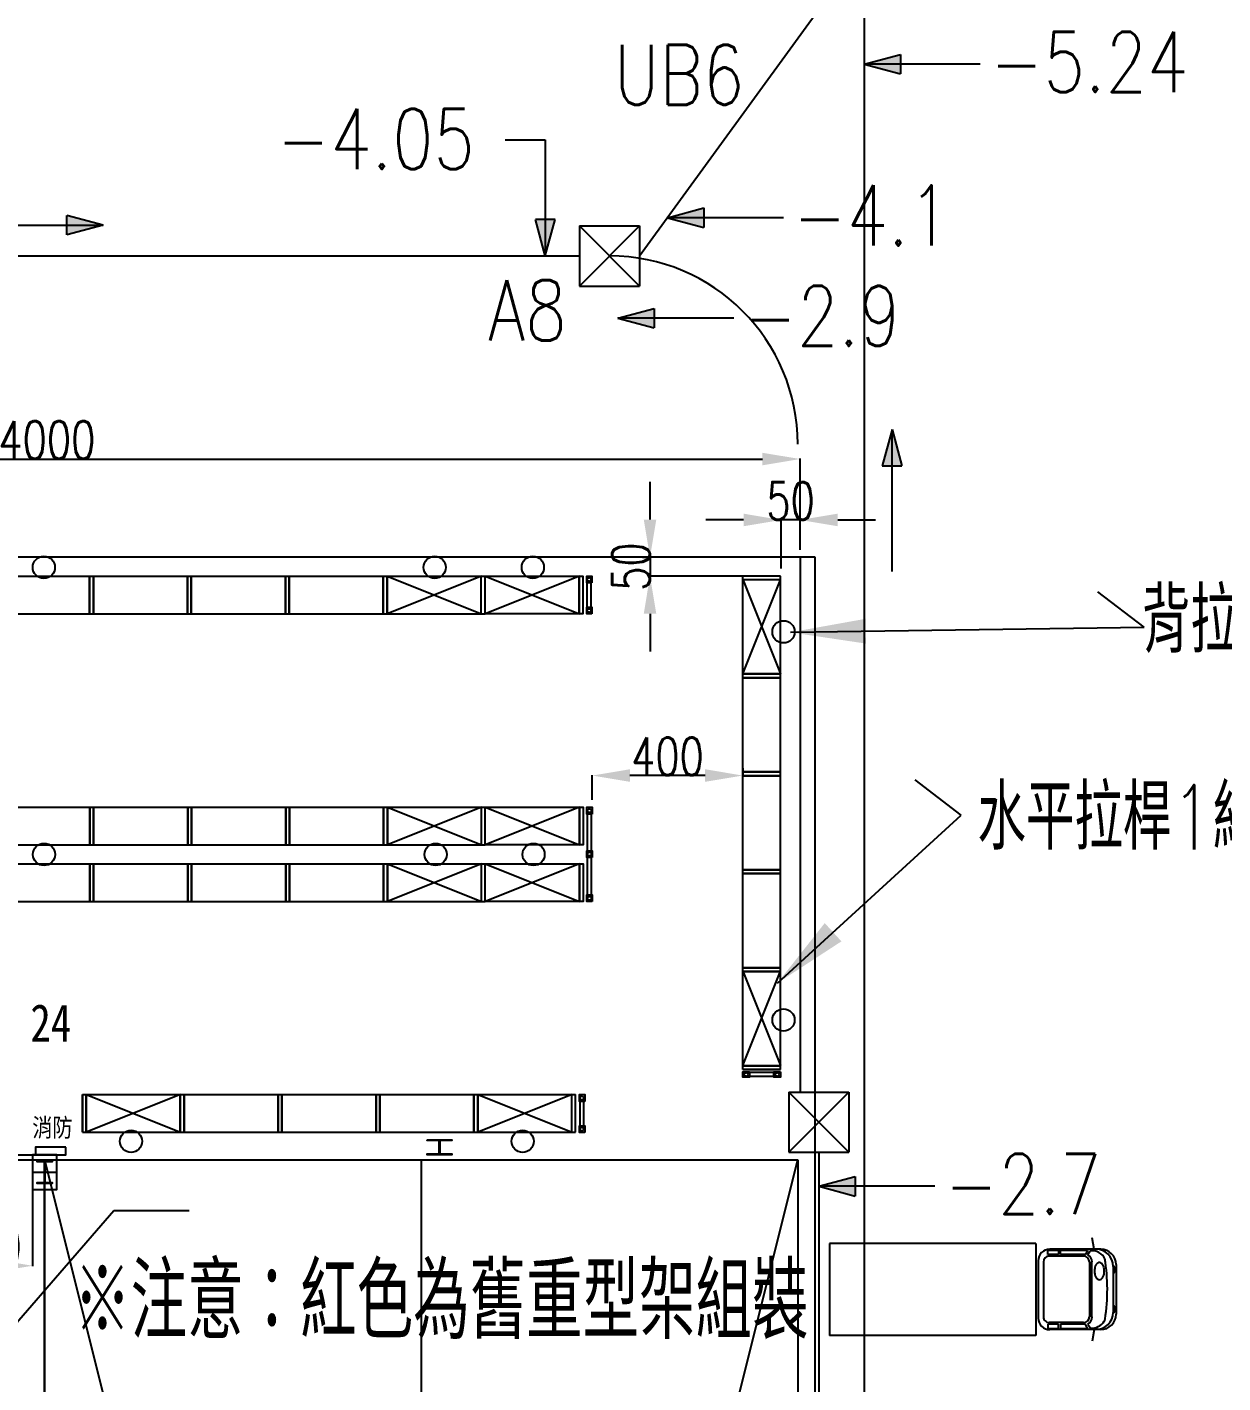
# Model space of a CAD drawing. Extents: x -40736 to 367926, y -65544 to 37405.
# Drawn here: x 358345 to 361520, y -34235 to -30636 of the extents above; entities that cross this region are included whole.
import ezdxf
from ezdxf.enums import TextEntityAlignment as Align

# ---------------------------------------------------------------- set-up
doc = ezdxf.new("R2010")
doc.units = 0
doc.header["$LTSCALE"] = 600
doc.header["$MEASUREMENT"] = 0
doc.linetypes.add('HIDDEN2', pattern=[0.1875, 0.125, -0.0625])
doc.layers.get('0').update_dxf_attribs({"linetype": 'CONTINUOUS'})
doc.layers.get('DEFPOINTS').update_dxf_attribs({"linetype": 'CONTINUOUS'})
for name, color, linetype in [('1', 1, 'CONTINUOUS'), ('4英吋護欄', 30, 'CONTINUOUS'), ('C2', 2, 'CONTINUOUS'), ('C6', 6, 'CONTINUOUS'), ('C7', 7, 'CONTINUOUS'), ('CAR', 3, 'CONTINUOUS'), ('F5', 3, 'CONTINUOUS'), ('底圖', 253, 'CONTINUOUS'), ('欄護', 30, 'CONTINUOUS'), ('消防箱', 121, 'CONTINUOUS'), ('重型货架', 5, 'CONTINUOUS')]:
    doc.layers.add(name, color=color, linetype=linetype)
doc.styles.add('asd', font='KAIU.TTF', dxfattribs={"width": 0.8})
doc.styles.get("Standard").update_dxf_attribs({"font": 'txt.shx', "width": 0.75, "bigfont": 'chineset.shx'})
doc.styles.add('SUNG', font='txt.shx', dxfattribs={"width": 0.8, "bigfont": 'chineset.shx'})
doc.dimstyles.new('a', dxfattribs={"dimtxt": 100, "dimasz": 100, "dimexe": 1.25, "dimexo": 20, "dimtad": 1, "dimdec": 0, "dimdsep": 46, "dimtxsty": 'Standard', "dimcen": 2.5, "dimclrd": 3, "dimclre": 3, "dimclrt": 1, "dimadec": 0, "dimazin": 0, "dimtfac": 1, "dimtdec": 0, "dimtmove": 0, "dimatfit": 3, "dimfxl": 0, "dimarcsym": 0})

# ---------------------------------------------------------------- blocks, each defined once
blk = doc.blocks.new('PCAR1', base_point=(216.6, 1624.6))
at = {"layer": 'CAR'}
for p, q in [((216.6, 1624.6), (351.9, 1624.6)), ((233.6, 1624.6), (239, 1655.2)), ((250.7, 1610.1), (244.2, 1620.8)), ((323.3, 1622.1), (251.5, 1622.1)), ((251.5, 1622.1), (257, 1610.5)), ((323.3, 1610.5), (323.3, 1622.1)), ((356.8, 1622.1), (329, 1622.1)), ((329, 1622.1), (329, 1610.5)), ((356.8, 1610.5), (356.8, 1622.1)), ((388.5, 1396), (388.5, 1639.9)), ((388.5, 1639.9), (937.1, 1639.9)), ((937.1, 1396), (937.1, 1639.9)), ((175.9, 1451.9), (175.9, 1584)), ((240, 1591.3), (240, 1444.6)), ((246.8, 1445), (246.8, 1590.9)), ((257, 1610.5), (323.3, 1610.5)), ((262, 1606.2), (353.5, 1606.2)), ((329, 1610.5), (356.8, 1610.5)), ((368.7, 1445), (368.7, 1590.9)), ((382.3, 1441.8), (382.3, 1594.2)), ((183.6, 1457), (183.6, 1578.9)), ((216.6, 1411.3), (351.9, 1411.3)), ((233.6, 1411.3), (239, 1380.7)), ((250.7, 1425.8), (244.2, 1415.1)), ((251.5, 1413.8), (257, 1425.4)), ((323.3, 1413.8), (251.5, 1413.8)), ((257, 1425.4), (323.3, 1425.4)), ((262, 1429.7), (353.5, 1429.7)), ((323.3, 1425.4), (323.3, 1413.8)), ((329, 1413.8), (329, 1425.4)), ((329, 1425.4), (356.8, 1425.4)), ((356.8, 1413.8), (329, 1413.8)), ((356.8, 1425.4), (356.8, 1413.8)), ((388.5, 1396), (937.1, 1396))]:
    blk.add_line(p, q, dxfattribs=at)
blk.add_lwpolyline([(220.2, 1492.3, 0.15854), (215.6, 1490.8, 0.106465), (210.9, 1485.5, 0.07162), (207.9, 1477.7, 0.071565), (207.1, 1469.3, 0.057969), (208.2, 1460.1, 0.07162), (210.9, 1453.1, 0.106465), (215.6, 1447.9, 0.15854), (220.2, 1446.4, 0.15854), (224.7, 1447.9, 0.106465), (229.4, 1453.1, 0.07162), (232.2, 1460.1, 0.057969), (233.2, 1469.3, 0.057969), (232.2, 1478.5, 0.07162), (229.4, 1485.5, 0.106465), (224.7, 1490.8, 0.15854)], format="xyb", close=True, dxfattribs=at)
for centre, radius, start, end in [((216.6, 1584), 40.6, 90, 180), ((229.3, 1578.9), 45.7, 90, 180), ((240.9, 1580.7), 40.2, 85.2278, 147.2096), ((351.9, 1594.2), 30.5, 0, 90), ((725.7, 1518), 526.7, 171.4226, 188.8918), ((219.9, 1594.2), 15.2, 147.2096, 171.4226), ((262, 1590.9), 22.3, 120.7075, 180), ((262, 1590.9), 15.2, 90, 180), ((353.5, 1590.9), 15.2, 0, 90), ((194.4, 1570.5), 15.3, 134.4871, 225.1562), ((194.4, 1465.4), 15.3, 134.8438, 225.5129), ((216.6, 1451.9), 40.6, 180, 270), ((229.3, 1457), 45.7, 180, 270), ((262, 1445), 22.3, 180, 239.2925), ((262, 1445), 15.2, 180, 270), ((351.9, 1441.8), 30.5, 270, 0), ((353.5, 1445), 15.2, 270, 0), ((219.9, 1441.7), 15.2, 188.5774, 212.7904), ((240.9, 1455.2), 40.2, 207.6368, 274.7722)]:
    blk.add_arc(centre, radius, start, end, dxfattribs=at)
blk = doc.blocks.new('*X413')
at = {"layer": 'C6', "color": 0}
for p, q in [((11763.7, 29453.8), (11764.5, 29454.6)), ((11763.7, 29452.9), (11765.3, 29454.6)), ((11764.6, 29452.1), (11767.1, 29454.6)), ((11765.5, 29452.1), (11768, 29454.6)), ((11767.3, 29452.1), (11769.8, 29454.6)), ((11768.1, 29452.1), (11770.6, 29454.6)), ((11769.9, 29452.1), (11772.4, 29454.6)), ((11770.8, 29452.1), (11773.3, 29454.6)), ((11772.6, 29452.1), (11775.1, 29454.6)), ((11773.4, 29452.1), (11775.9, 29454.6)), ((11775.2, 29452.1), (11777.7, 29454.6)), ((11776.1, 29452.1), (11778.6, 29454.6)), ((11777.9, 29452.1), (11780.4, 29454.6)), ((11778.7, 29452.1), (11781.2, 29454.6)), ((11780.5, 29452.1), (11783, 29454.6)), ((11781.4, 29452.1), (11783.9, 29454.6)), ((11782.9, 29451.8), (11785.7, 29454.6)), ((11782.9, 29450.9), (11786.5, 29454.6)), ((11782.9, 29449.1), (11784.5, 29450.7)), ((11782.9, 29448.2), (11784.5, 29449.8)), ((11782.9, 29446.5), (11784.5, 29448.1)), ((11782.9, 29445.6), (11784.5, 29447.2)), ((11782.9, 29443.8), (11784.5, 29445.4)), ((11782.9, 29442.9), (11784.5, 29444.5)), ((11785.8, 29452.1), (11788.3, 29454.6)), ((11786.7, 29452.1), (11789.2, 29454.6)), ((11788.5, 29452.1), (11791, 29454.6)), ((11789.4, 29452.1), (11791.9, 29454.6)), ((11791.1, 29452.1), (11793.6, 29454.6)), ((11792, 29452.1), (11794.5, 29454.6)), ((11793.8, 29452.1), (11796.3, 29454.6)), ((11794.7, 29452.1), (11797.2, 29454.6)), ((11796.4, 29452.1), (11798.9, 29454.6)), ((11797.3, 29452.1), (11799.8, 29454.6)), ((11799.1, 29452.1), (11801.6, 29454.6)), ((11800, 29452.1), (11802.5, 29454.6)), ((11801.7, 29452.1), (11803.7, 29454)), ((11802.6, 29452.1), (11803.7, 29453.1)), ((11782.9, 29441.2), (11784.5, 29442.8)), ((11782.9, 29440.3), (11784.5, 29441.9)), ((11782.9, 29438.5), (11784.5, 29440.1)), ((11782.9, 29437.6), (11784.5, 29439.2)), ((11782.9, 29435.9), (11784.5, 29437.5)), ((11782.9, 29435), (11784.5, 29436.6)), ((11782.9, 29433.2), (11784.5, 29434.8)), ((11782.9, 29432.3), (11784.5, 29433.9)), ((11782.9, 29430.6), (11784.5, 29432.2)), ((11782.9, 29429.7), (11784.5, 29431.3)), ((11782.9, 29427.9), (11784.5, 29429.5)), ((11782.9, 29427), (11784.5, 29428.6)), ((11782.9, 29425.3), (11784.5, 29426.9)), ((11782.9, 29424.4), (11784.5, 29426)), ((11782.9, 29422.6), (11784.5, 29424.2)), ((11782.9, 29421.7), (11784.5, 29423.3)), ((11782.9, 29420), (11784.5, 29421.6)), ((11782.9, 29419.1), (11784.5, 29420.7)), ((11782.9, 29417.3), (11784.5, 29418.9)), ((11782.9, 29416.4), (11784.5, 29418)), ((11782.9, 29414.6), (11784.5, 29416.2)), ((11782.9, 29413.8), (11784.5, 29415.4)), ((11782.9, 29412), (11784.5, 29413.6)), ((11782.9, 29411.1), (11784.5, 29412.7)), ((11782.9, 29409.3), (11784.5, 29410.9)), ((11782.9, 29408.5), (11784.5, 29410.1)), ((11763.7, 29395.4), (11765.3, 29397.1)), ((11763.7, 29394.6), (11766.2, 29397.1)), ((11765.4, 29394.6), (11767.9, 29397.1)), ((11766.3, 29394.6), (11768.8, 29397.1)), ((11768.1, 29394.6), (11770.6, 29397.1)), ((11769, 29394.6), (11771.5, 29397.1)), ((11770.7, 29394.6), (11773.2, 29397.1)), ((11771.6, 29394.6), (11774.1, 29397.1)), ((11773.4, 29394.6), (11775.9, 29397.1)), ((11774.3, 29394.6), (11776.8, 29397.1)), ((11776, 29394.6), (11778.5, 29397.1)), ((11776.9, 29394.6), (11779.4, 29397.1)), ((11778.7, 29394.6), (11781.2, 29397.1)), ((11779.6, 29394.6), (11782.1, 29397.1)), ((11781.3, 29394.6), (11784.5, 29397.7)), ((11782.2, 29394.6), (11784.7, 29397.1)), ((11782.9, 29406.7), (11784.5, 29408.3)), ((11782.9, 29405.8), (11784.5, 29407.4)), ((11782.9, 29404), (11784.5, 29405.6)), ((11782.9, 29403.2), (11784.5, 29404.8)), ((11782.9, 29401.4), (11784.5, 29403)), ((11782.9, 29400.5), (11784.5, 29402.1)), ((11782.9, 29398.7), (11784.5, 29400.3)), ((11782.9, 29397.9), (11784.5, 29399.5)), ((11784, 29394.6), (11786.5, 29397.1)), ((11784.9, 29394.6), (11787.4, 29397.1)), ((11786.7, 29394.6), (11789.2, 29397.1)), ((11787.5, 29394.6), (11790, 29397.1)), ((11789.3, 29394.6), (11791.8, 29397.1)), ((11790.2, 29394.6), (11792.7, 29397.1)), ((11792, 29394.6), (11794.5, 29397.1)), ((11792.8, 29394.6), (11795.3, 29397.1)), ((11794.6, 29394.6), (11797.1, 29397.1)), ((11795.5, 29394.6), (11798, 29397.1)), ((11797.3, 29394.6), (11799.8, 29397.1)), ((11798.1, 29394.6), (11800.6, 29397.1)), ((11799.9, 29394.6), (11802.4, 29397.1)), ((11800.8, 29394.6), (11803.3, 29397.1)), ((11802.6, 29394.6), (11803.7, 29395.7)), ((11803.4, 29394.6), (11803.7, 29394.8))]:
    blk.add_line(p, q, dxfattribs=at)
blk = doc.blocks.new('*D609')
at = {"layer": 'DEFPOINTS', "color": 0}
for p in [(358108.8, -33646.8), (358358.8, -33629.8), (358358.8, -33924.5)]:
    blk.add_point(p, dxfattribs=at)
at = {"layer": '消防箱', "color": 3, "lineweight": -2}
for p, q in [((358358.8, -33649.8), (358358.8, -33925.7)), ((358108.8, -33666.8), (358108.8, -33925.7)), ((358208.8, -33924.5), (358258.8, -33924.5))]:
    blk.add_line(p, q, dxfattribs=at)
at = {"layer": '消防箱', "color": 3}
for points in [[(358208.8, -33907.8), (358208.8, -33941.1), (358108.8, -33924.5)], [(358258.8, -33907.8), (358258.8, -33941.1), (358358.8, -33924.5)]]:
    blk.add_solid(points, dxfattribs=at)
at = {"layer": '消防箱', "color": 1, "insert": (358233.8, -33873.8), "char_height": 100, "attachment_point": 5}
blk.add_mtext('250', dxfattribs=at)
blk = doc.blocks.new('A$C280033E6')
at = {"layer": '重型货架', "linetype": 'Continuous'}
for p, q in [((-1, 100), (269, 100)), ((-1, 100), (-1, 0)), ((9, 100), (9, 0)), ((259, 0), (259, 100)), ((269, 0), (269, 100)), ((-1, 0), (269, 0))]:
    blk.add_line(p, q, dxfattribs=at)
blk = doc.blocks.new('A$C28165EB0')
at = {"layer": '重型货架', "color": 7, "linetype": 'Continuous'}
for p, q in [((0, 100), (270, 100)), ((0, 100), (0, 0)), ((10, 100), (10, 0)), ((260, 0), (260, 100)), ((270, 0), (270, 100)), ((0, 0), (270, 0))]:
    blk.add_line(p, q, dxfattribs=at)
blk = doc.blocks.new('A$C3C385960')
at = {"layer": '4英吋護欄'}
for p, q in [((2.4, 91.5), (2.4, 9)), ((12.4, 91.5), (12.4, 9))]:
    blk.add_line(p, q, dxfattribs=at)
for points in [[(0, 100.4), (14.1, 100.4), (14.1, 82.5), (0, 82.5)], [(0, 17.9), (14.1, 17.9), (14.1, 0), (0, 0)]]:
    blk.add_lwpolyline(points, close=True, dxfattribs=at)
for centre in [(7.4, 91.5), (7.4, 9)]:
    blk.add_circle(centre, 5, dxfattribs=at)
blk = doc.blocks.new('*D734')
at = {"layer": 'DEFPOINTS', "color": 0}
for p in [(359998.9, -32043.3), (359998.9, -32093.3), (360287.3, -32093.3)]:
    blk.add_point(p, dxfattribs=at)
at = {"layer": '欄護', "color": 3, "lineweight": -2}
for p, q in [((359998.9, -31943.3), (359998.9, -31843.3)), ((359978.9, -32043.3), (359997.7, -32043.3)), ((359998.9, -32043.3), (359998.9, -32093.3)), ((360267.3, -32093.3), (359997.7, -32093.3)), ((359998.9, -32193.3), (359998.9, -32293.3))]:
    blk.add_line(p, q, dxfattribs=at)
at = {"layer": '欄護', "color": 3}
for points in [[(359982.3, -31943.3), (360015.6, -31943.3), (359998.9, -32043.3)], [(359982.3, -32193.3), (360015.6, -32193.3), (359998.9, -32093.3)]]:
    blk.add_solid(points, dxfattribs=at)
at = {"layer": '欄護', "color": 1, "insert": (359948.3, -32068.3), "char_height": 100, "attachment_point": 5, "rotation": 90}
blk.add_mtext('50', dxfattribs=at)
blk = doc.blocks.new('*D736')
at = {"layer": 'DEFPOINTS', "color": 0}
for p in [(360347.3, -31944.4), (360397.3, -32043.3), (360347.3, -32093.3)]:
    blk.add_point(p, dxfattribs=at)
at = {"layer": '欄護', "color": 3, "lineweight": -2}
for p, q in [((360247.3, -31944.4), (360147.3, -31944.4)), ((360347.3, -32073.3), (360347.3, -31943.1)), ((360397.3, -31944.4), (360347.3, -31944.4)), ((360397.3, -32023.3), (360397.3, -31943.1)), ((360497.3, -31944.4), (360597.3, -31944.4))]:
    blk.add_line(p, q, dxfattribs=at)
at = {"layer": '欄護', "color": 3}
for points in [[(360247.3, -31927.7), (360247.3, -31961.1), (360347.3, -31944.4)], [(360497.3, -31927.7), (360497.3, -31961.1), (360397.3, -31944.4)]]:
    blk.add_solid(points, dxfattribs=at)
at = {"layer": '欄護', "color": 1, "insert": (360372.3, -31893.8), "char_height": 100, "attachment_point": 5}
blk.add_mtext('50', dxfattribs=at)
blk = doc.blocks.new('A$C258152C1')
at = {"layer": '4英吋護欄'}
for p, q in [((8.9, 12.4), (241.4, 12.4)), ((8.9, 2.4), (241.4, 2.4))]:
    blk.add_line(p, q, dxfattribs=at)
for points in [[(0, 0), (0, 14.1), (17.9, 14.1), (17.9, 0)], [(117.4, 0), (117.4, 14.1), (135.2, 14.1), (135.2, 0)], [(232.5, 0), (232.5, 14.1), (250.4, 14.1), (250.4, 0)]]:
    blk.add_lwpolyline(points, close=True, dxfattribs=at)
for centre in [(8.9, 7.4), (126.3, 7.4), (241.4, 7.4)]:
    blk.add_circle(centre, 5, dxfattribs=at)
blk = doc.blocks.new('*D740')
at = {"layer": 'DEFPOINTS', "color": 0}
for p in [(359845.5, -32623), (360245.3, -32623), (359845.5, -32707.4)]:
    blk.add_point(p, dxfattribs=at)
at = {"layer": '欄護', "color": 3, "lineweight": -2}
for p, q in [((360245.3, -32603), (360245.3, -32621.7)), ((359845.5, -32687.4), (359845.5, -32621.7)), ((360145.3, -32623), (359945.5, -32623))]:
    blk.add_line(p, q, dxfattribs=at)
at = {"layer": '欄護', "color": 3}
for points in [[(359945.5, -32606.3), (359945.5, -32639.6), (359845.5, -32623)], [(360145.3, -32606.3), (360145.3, -32639.6), (360245.3, -32623)]]:
    blk.add_solid(points, dxfattribs=at)
at = {"layer": '欄護', "color": 1, "insert": (360045.4, -32572.3), "char_height": 100, "attachment_point": 5}
blk.add_mtext('400', dxfattribs=at)
blk = doc.blocks.new('*D743')
at = {"layer": 'DEFPOINTS', "color": 0}
for p in [(360397.3, -31782.6), (356397.3, -32043.3), (360397.3, -32043.3)]:
    blk.add_point(p, dxfattribs=at)
at = {"layer": '欄護', "color": 3, "lineweight": -2}
for p, q in [((356397.3, -32023.3), (356397.3, -31781.4)), ((356497.3, -31782.6), (360297.3, -31782.6)), ((360397.3, -32023.3), (360397.3, -31781.4))]:
    blk.add_line(p, q, dxfattribs=at)
at = {"layer": '欄護', "color": 3}
for points in [[(356497.3, -31766), (356497.3, -31799.3), (356397.3, -31782.6)], [(360297.3, -31766), (360297.3, -31799.3), (360397.3, -31782.6)]]:
    blk.add_solid(points, dxfattribs=at)
at = {"layer": '欄護', "color": 1, "insert": (358397.3, -31732), "char_height": 100, "attachment_point": 5}
blk.add_mtext('4000', dxfattribs=at)

msp = doc.modelspace()

# ---------------------------------------------------------------- linework, layer by layer
for p, q in [((360397.28956, -32043.29681), (360397.28956, -33463.31825)), ((360245.28956, -32102.77207), (360345.28956, -32352.77207)), ((360245.28956, -32353.29681), (360345.28956, -32103.29681)), ((359301.38521, -32707.36146), (359551.38521, -32807.36146)), ((359551.38521, -32707.36146), (359301.38521, -32807.36146)), ((359561.38521, -32707.36146), (359811.38521, -32807.36146)), ((359811.38521, -32707.36146), (359561.38521, -32807.36146)), ((359301.38521, -32857.36146), (359551.38521, -32957.36146)), ((359551.38521, -32857.36146), (359301.38521, -32957.36146)), ((359561.38521, -32857.36146), (359811.38521, -32957.36146)), ((359811.38521, -32857.36146), (359561.38521, -32957.36146)), ((360245.28956, -33392.77207), (360345.28956, -33142.77207)), ((360245.28956, -33142.77207), (360345.28956, -33392.77207)), ((358501.90995, -33470.08814), (358751.90995, -33570.08814)), ((358751.90995, -33470.08814), (358501.90995, -33570.08814)), ((359541.90995, -33470.08814), (359791.90995, -33570.08814)), ((359791.90995, -33470.08814), (359541.90995, -33570.08814))]:
    msp.add_line(p, q)
at = {"color": 1, "linetype": 'Continuous'}
msp.add_line((358358.78957, -33675.79681), (358423.78957, -33675.79681), dxfattribs=at)
at = {"color": 0}
msp.add_lwpolyline([(360437.28956, -32043.29681), (348358.78957, -32043.29681), (348358.78957, -49721.79681), (360437.28956, -49721.79681)], close=True, dxfattribs=at)
at = {"color": 1}
for points in [[(359407.28957, -33589.79681), (359472.28957, -33589.79681), (359472.28957, -33592.29681), (359440.58957, -33592.29681), (359440.58957, -33627.29681), (359472.28957, -33627.29681), (359472.28957, -33629.79681), (359407.28957, -33629.79681), (359407.28957, -33627.29681), (359438.98957, -33627.29681), (359438.98957, -33592.29681), (359407.28957, -33592.29681), (359407.28957, -33589.79681)], [(358371.28957, -33645.79681), (358411.28957, -33645.79681), (358411.28957, -33648.29681), (358392.08957, -33648.29681), (358392.08957, -33703.29681), (358411.28957, -33703.29681), (358411.28957, -33705.79681), (358371.28957, -33705.79681), (358371.28957, -33703.29681), (358390.48957, -33703.29681), (358390.48957, -33648.29681), (358371.28957, -33648.29681), (358371.28957, -33645.79681)]]:
    msp.add_lwpolyline(points, dxfattribs=at)
msp.add_lwpolyline([(358358.78957, -33721.79681), (358423.78957, -33721.79681), (358423.78957, -33629.79681), (358358.78957, -33629.79681)], close=True, dxfattribs=at)
for centre in [(358389.18832, -32070.36369), (359427.18169, -32070.36369), (359687.70644, -32070.36369), (360353.34826, -32241.39013), (358389.66358, -32832.48), (359429.66358, -32832.48), (359689.66358, -32832.48), (360353.34826, -33271.87561), (358620.68054, -33593.93278), (359660.68054, -33593.93278)]:
    msp.add_circle(centre, 29.47939)
at = {"layer": '1'}
for p in [(356397.28957, -33629.79681), (358447.28957, -33629.79681)]:
    msp.add_line(p, (358447.28957, -33629.79681), dxfattribs=at)
msp.add_lwpolyline([(358447.28957, -33609.79681), (358367.28957, -33609.79681), (358367.28957, -33629.79681), (358447.28957, -33629.79681)], close=True, dxfattribs=at)
at = {"layer": 'C7', "linetype": 'HIDDEN2', "const_width": 0.1}
msp.add_lwpolyline([(360391.28956, -33629.79681), (360827.28956, -33629.79681), (360827.28956, -39721.79681), (360391.28956, -39721.79681)], dxfattribs=at)
at = {"layer": '底圖', "color": 253}
for p, q in [((359971.29137, -31243.32065), (360567.90038, -30423.32065)), ((360567.90038, -30423.32065), (360567.90038, -43681.55583)), ((360567.90038, -30734.4126), (360664.49296, -30708.53069)), ((360567.90038, -30734.4126), (360664.49296, -30760.2945)), ((360876.08732, -30734.4126), (360567.90038, -30734.4126)), ((360664.49296, -30708.53069), (360664.49296, -30760.2945)), ((359614.07643, -30935.1337), (359720.79641, -30935.1337)), ((359720.79641, -30935.1337), (359720.79641, -31243.32065)), ((358547.03918, -31161.59754), (358450.4466, -31135.71564)), ((358450.4466, -31187.47944), (358450.4466, -31135.71564)), ((360045.02269, -31141.98178), (360141.61527, -31116.09987)), ((360141.61527, -31116.09987), (360141.61527, -31167.86368)), ((358169.8801, -31161.59754), (358547.03918, -31161.59754)), ((358547.03918, -31161.59754), (358450.4466, -31187.47944)), ((359746.67831, -31146.72806), (359694.9145, -31146.72806)), ((359720.79641, -31243.32065), (359694.9145, -31146.72806)), ((359720.79641, -31243.32065), (359746.67831, -31146.72806)), ((359811.29137, -31163.32065), (359811.29137, -31323.32065)), ((359971.29137, -31323.32065), (359811.29137, -31163.32065)), ((359811.29137, -31323.32065), (359971.29137, -31163.32065)), ((359811.29137, -31163.32065), (359971.29137, -31163.32065)), ((359971.29137, -31163.32065), (359971.29137, -31323.32065)), ((360353.20963, -31141.98178), (360045.02269, -31141.98178)), ((360045.02269, -31141.98178), (360141.61527, -31167.86368)), ((333805.65149, -31243.32065), (359811.29137, -31243.32065)), ((359811.29137, -31323.32065), (359971.29137, -31323.32065)), ((359913.3996, -31408.42107), (360009.99218, -31382.53917)), ((360009.99218, -31382.53917), (360009.99218, -31434.30298)), ((359913.3996, -31408.42107), (360009.99218, -31434.30298)), ((360221.58654, -31408.42107), (359913.3996, -31408.42107)), ((360641.64599, -31703.88896), (360615.76408, -31800.48155)), ((360641.64599, -31703.88896), (360667.52789, -31800.48155)), ((360641.64599, -32081.04804), (360641.64599, -31703.88896)), ((360615.76408, -31800.48155), (360667.52789, -31800.48155)), ((360367.24102, -33463.31825), (360527.24102, -33463.31825)), ((360367.24102, -33623.31825), (360527.24102, -33463.31825)), ((360527.24102, -33623.31825), (360367.24102, -33463.31825)), ((360367.24102, -33463.31825), (360367.24102, -33623.31825)), ((360527.24102, -33463.31825), (360527.24102, -33623.31825)), ((335391.29017, -33643.31825), (358391.28837, -33643.31825)), ((358391.28837, -33643.31825), (358391.28837, -43643.31825)), ((358391.28837, -41643.31845), (358391.28837, -33643.31825)), ((358391.28837, -33643.31825), (360391.29137, -41643.31845)), ((358391.28837, -33643.31825), (360391.29137, -33643.31825)), ((358391.28837, -41643.31845), (360391.29137, -33643.32065)), ((359391.28837, -33643.31825), (359391.28837, -43643.31825)), ((360367.24102, -33623.31825), (360527.24102, -33623.31825)), ((360391.29137, -33643.31825), (360391.29137, -41643.31845)), ((360447.24102, -33623.31825), (360447.24102, -43624.23374)), ((360447.24102, -33713.47376), (360543.8336, -33687.59185)), ((360543.8336, -33687.59185), (360543.8336, -33739.35566)), ((360447.24102, -33713.47376), (360543.8336, -33739.35566)), ((360755.42796, -33713.47376), (360447.24102, -33713.47376))]:
    msp.add_line(p, q, dxfattribs=at)
msp.add_arc((359891.29137, -31743.32065), 500, 0, 90, dxfattribs=at)
for points in [[(360664.49296, -30708.53069), (360664.49296, -30760.2945), (360567.90038, -30734.4126)], [(358450.4466, -31187.47944), (358450.4466, -31135.71564), (358547.03918, -31161.59754)], [(360141.61527, -31116.09987), (360141.61527, -31167.86368), (360045.02269, -31141.98178)], [(359746.67831, -31146.72806), (359694.9145, -31146.72806), (359720.79641, -31243.32065)], [(360009.99218, -31382.53917), (360009.99218, -31434.30298), (359913.3996, -31408.42107)], [(360615.76408, -31800.48155), (360667.52789, -31800.48155), (360641.64599, -31703.88896)], [(360543.8336, -33687.59185), (360543.8336, -33739.35566), (360447.24102, -33713.47376)]]:
    msp.add_solid(points, dxfattribs=at)
at = {"layer": '重型货架', "color": 0, "linetype": 'Continuous'}
for p, q in [((359301.22995, -32093.47254), (359551.22995, -32193.47254)), ((359551.22995, -32093.47254), (359301.22995, -32193.47254)), ((359561.22995, -32093.47254), (359811.22995, -32193.47254)), ((359811.22995, -32093.47254), (359561.22995, -32193.47254))]:
    msp.add_line(p, q, dxfattribs=at)
at = {"layer": '重型货架', "linetype": 'Continuous'}
for p, q in [((360345.28956, -33133.29681), (360245.28956, -33133.29681)), ((360345.28956, -33133.29681), (360245.28956, -33133.29681)), ((360345.28956, -33143.29681), (360245.28956, -33143.29681)), ((360345.28956, -33143.29681), (360245.28956, -33143.29681)), ((360345.28956, -33393.29681), (360245.28956, -33393.29681)), ((360345.28956, -33403.29681), (360245.28956, -33403.29681)), ((358491.38521, -33570.08814), (358491.38521, -33470.08814)), ((358501.38521, -33570.08814), (358501.38521, -33470.08814))]:
    msp.add_line(p, q, dxfattribs=at)
at = {"layer": '重型货架'}
for points in [[(359560.70521, -32093.47254), (359810.70521, -32093.47254), (359810.70521, -32193.47254), (359560.70521, -32193.47254)], [(359810.70521, -32093.47254), (359820.70521, -32093.47254), (359820.70521, -32193.47254), (359810.70521, -32193.47254)], [(359561.38521, -32707.36146), (359811.38521, -32707.36146), (359811.38521, -32807.36146), (359561.38521, -32807.36146)], [(359811.38521, -32707.36146), (359821.38521, -32707.36146), (359821.38521, -32807.36146), (359811.38521, -32807.36146)], [(359561.38521, -32857.36146), (359811.38521, -32857.36146), (359811.38521, -32957.36146), (359561.38521, -32957.36146)], [(359811.38521, -32857.36146), (359821.38521, -32857.36146), (359821.38521, -32957.36146), (359811.38521, -32957.36146)]]:
    msp.add_lwpolyline(points, close=True, dxfattribs=at)

# ---------------------------------------------------------------- block references
at = {"color": 1}
msp.add_blockref('*X413', (346607.62617, -63100.37028), dxfattribs=at)
at = {"layer": '4英吋護欄'}
for p, rotation in [((359844.81078, -32093.47261), 180), ((360245.28963, -33409.29677), 270), ((359825.49079, -33470.08821), 180)]:
    msp.add_blockref('A$C3C385960', p, dxfattribs=dict(at, rotation=rotation))
at = {"layer": 'C2', "color": 2, "rotation": 90}
msp.add_blockref('A$C28165EB0', (360345.28959, -32883.29694), dxfattribs=at)
at = {"layer": 'CAR', "linetype": 'Continuous', "rotation": 180.0027596924118}
msp.add_blockref('PCAR1', (361195.83673, -34093.93646), dxfattribs=at)
at = {"layer": 'F5', "color": 0, "linetype": 'Continuous', "rotation": 90}
for p in [(360345.28973, -32362.29753), (360345.28973, -32622.29753), (360345.28973, -32882.29753), (360345.28973, -32882.29753), (360345.28973, -33142.29753), (360345.28973, -33402.29753)]:
    msp.add_blockref('A$C280033E6', p, dxfattribs=at)
at = {"layer": 'F5', "color": 0, "linetype": 'Continuous'}
for p in [(358492.3845, -33570.08831), (358752.3845, -33570.08831), (359012.3845, -33570.08831), (359272.3845, -33570.08831), (359532.3845, -33570.08831)]:
    msp.add_blockref('A$C280033E6', p, dxfattribs=at)
at = {"layer": '欄護', "rotation": 90}
msp.add_blockref('A$C258152C1', (359845.49057, -32957.75071), dxfattribs=at)
at = {"layer": '重型货架', "color": 0, "linetype": 'Continuous'}
for p in [(358251.7045, -32193.47271), (358511.7045, -32193.47271), (358771.7045, -32193.47271), (359031.7045, -32193.47271), (359291.7045, -32193.47271), (358252.3845, -32807.36163), (358512.3845, -32807.36163), (358772.3845, -32807.36163), (359032.3845, -32807.36163), (359292.3845, -32807.36163), (358252.3845, -32957.36163), (358512.3845, -32957.36163), (358772.3845, -32957.36163), (359032.3845, -32957.36163), (359292.3845, -32957.36163)]:
    msp.add_blockref('A$C280033E6', p, dxfattribs=at)

# ---------------------------------------------------------------- texts
at = {"color": 0, "width": 0.75}
for s, p in [('背拉桿位置(配置2組)', (361952.05398, -32296.58912)), ('水平拉桿1組(配置橫樑第二層)', (361772.73787, -32819.54452))]:
    msp.add_text(s, height=171.5, dxfattribs=at).set_placement(p, align=Align.CENTER)
at = {"color": 2, "insert": (358353.33147, -33229.82324), "char_height": 100, "attachment_point": 1, "style": 'asd'}
msp.add_mtext('24', dxfattribs=at)
at = {"color": 1, "insert": (358469.75784, -33918.32419), "char_height": 200, "attachment_point": 1}
msp.add_mtext('※注意：紅色為舊重型架組裝', dxfattribs=at)
at = {"layer": '底圖', "color": 253, "style": 'SUNG', "width": 0.8}
for s, p in [('-5.24', (360901.47971, -30808.34373)), ('UB6', (359903.44518, -30842.53123)), ('-4.05', (359007.08634, -31012.93458)), ('-4.1', (360378.60202, -31215.91291)), ('A8', (359569.19689, -31468.10897)), ('-2.9', (360246.97893, -31482.35221)), ('-2.7', (360780.82035, -33787.4049))]:
    msp.add_text(s, height=160, dxfattribs=at).set_placement(p)
at = {"layer": '消防箱', "color": 111, "insert": (358358.45809, -33532.90088), "char_height": 49, "attachment_point": 1, "style": 'asd'}
msp.add_mtext('消防', dxfattribs=at)

# ---------------------------------------------------------------- dimensions: what is measured, and where the dimension line sits
at = {"layer": '欄護'}
for base, p1, p2, picture, middle in [((360397.28956, -31782.64108), (356397.28957, -32043.32065), (360397.28956, -32043.29681), '*D743', (358397.28957, -31732.01608)), ((359845.49074, -32622.96348), (360245.28956, -32622.96348), (359845.49074, -32707.36146), '*D740', (360045.39015, -32572.33848))]:
    dim = msp.add_linear_dim(base=base, p1=p1, p2=p2, dimstyle='a', dxfattribs=at)
    dim.commit()
    dim.dimension.update_dxf_attribs({"geometry": picture, "text_midpoint": middle})
dim = msp.add_linear_dim(base=(359998.92601, -32093.29681), p1=(359998.92601, -32043.29681), p2=(360287.28956, -32093.29681), angle=90, dimstyle='a', dxfattribs=at)
dim.commit()
dim.dimension.update_dxf_attribs({"geometry": '*D734', "text_midpoint": (359998.92601, -32068.29681), "dimtype": 160})
dim = msp.add_linear_dim(base=(360347.28956, -31944.39825), p1=(360397.28956, -32043.29681), p2=(360347.28956, -32093.29681), dimstyle='a', dxfattribs=at)
dim.commit()
dim.dimension.update_dxf_attribs({"geometry": '*D736', "text_midpoint": (360372.28956, -31944.39825), "dimtype": 160})
at = {"layer": '消防箱'}
dim = msp.add_linear_dim(base=(358358.78957, -33924.46226), p1=(358108.78957, -33646.79681), p2=(358358.78957, -33629.79681), dimstyle='a', dxfattribs=at)
dim.commit()
dim.dimension.update_dxf_attribs({"geometry": '*D609', "text_midpoint": (358233.78957, -33873.83726)})

# ---------------------------------------------------------------- leaders
for points in [[(360371.81601, -32242.7272), (361310.88277, -32228.6469), (361188.26682, -32135.02569)], [(360337.39453, -33173.84025), (360825.44118, -32728.08853), (360702.82523, -32634.46732)]]:
    msp.add_leader(points, dimstyle='a', override={"dimasz": 200, "dimgap": 0.625, "dimtad": 0, "dimarcsym": 1})
at = {"annotation_type": 0, "has_hookline": 1, "hookline_direction": 0, "text_width": 1918.75}
msp.add_leader([(357197.01937, -34085.02796), (358311.5226, -34081.96042), (358575.25175, -33778.19582), (358775.25175, -33778.19582)], dimstyle='a', override={"dimasz": 200, "dimgap": 0.625, "dimtad": 0, "dimarcsym": 1}, dxfattribs=at)

doc.saveas('drawing.dxf')
